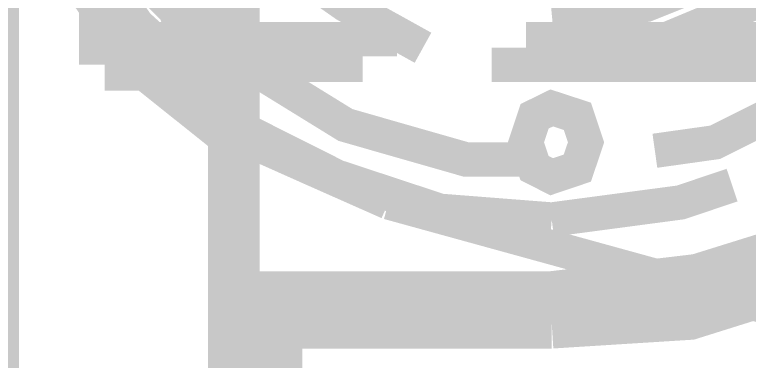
# Model space of a CAD drawing. Extents: x 0.1 to 11.6, y 0.3 to 16.2.
# Drawn here: x 8.0309 to 8.1733, y 8.7292 to 8.7964 of the extents above; entities that cross this region are included whole.
import ezdxf

# ---------------------------------------------------------------- set-up
doc = ezdxf.new("R2010")
doc.units = 0
doc.header["$MEASUREMENT"] = 0

msp = doc.modelspace()

# ---------------------------------------------------------------- linework, layer by layer
at = {"color": 0}
for points, const_width in [([(8.02669, 5.91667), (8.02669, 9.22835)], 0.01), ([(8.13499, 8.73665), (8.16499, 8.74001), (8.19168, 8.74832), (8.21669, 8.76497), (8.23665, 8.785), (8.25331, 8.81), (8.26167, 8.83664), (8.26497, 8.86664), (8.26167, 8.89501), (8.25331, 8.92165), (8.23665, 8.94667), (8.21669, 8.96832), (8.19168, 8.98335), (8.16499, 8.99333), (8.13499, 8.99669)], 0.01), ([(8.13499, 8.74164), (8.16336, 8.74501), (8.19, 8.75331), (8.21332, 8.76833), (8.23335, 8.78836), (8.24832, 8.81168), (8.25667, 8.83832), (8.25999, 8.86664), (8.25667, 8.89333), (8.24832, 8.91997), (8.23335, 8.94336), (8.21332, 8.96332), (8.19, 8.97835), (8.16336, 8.98833), (8.13499, 8.99001)], 0.01), ([(8.02669, 8.86664), (8.02832, 8.84), (8.03836, 8.815), (8.05333, 8.79335), (8.07335, 8.77501)], 0.01), ([(8.03668, 8.86664), (8.03836, 8.84332), (8.04665, 8.82335), (8.05832, 8.80333), (8.07335, 8.78836)], 0.01), ([(8.02669, 8.845), (8.03331, 8.81999), (8.04833, 8.79833)], 0.01), ([(8.07335, 8.83501), (8.07335, 8.74164)], 0.01), ([(8.07167, 8.81668), (8.07835, 8.81), (8.095, 8.79833), (8.11003, 8.78999)], 0.00667), ([(8.13499, 8.79665), (8.15332, 8.79833), (8.16997, 8.80501), (8.18001, 8.81332)], 0.00667), ([(8.04833, 8.80003), (8.04833, 8.79833)], 0.01), ([(8.13336, 8.78668), (8.15332, 8.78999), (8.17333, 8.79833), (8.17833, 8.80165)], 0.00667), ([(8.04833, 8.78668), (8.04833, 8.79833)], 0.01), ([(8.04833, 8.79833), (8.05664, 8.78668)], 0.00667), ([(8.04833, 8.79167), (8.10499, 8.79167)], 0.00667), ([(8.12999, 8.79167), (8.18164, 8.79167)], 0.00667), ([(8.155, 8.77001), (8.16667, 8.77165), (8.19, 8.78331), (8.19997, 8.79167)], 0.00667), ([(8.06, 8.78668), (8.04833, 8.78668)], 0.01), ([(8.05664, 8.78668), (8.07335, 8.77333)], 0.01), ([(8.07335, 8.78836), (8.095, 8.77501), (8.11833, 8.76833), (8.12999, 8.76833)], 0.00667), ([(8.09831, 8.78668), (8.06, 8.78668)], 0.00667), ([(8.17503, 8.78668), (8.12332, 8.78668)], 0.00667), ([(8.13499, 8.73665), (8.16168, 8.73833), (8.18832, 8.74669), (8.21164, 8.75999), (8.23167, 8.77832)], 0.01), ([(8.07335, 8.77501), (8.09332, 8.76497), (8.11333, 8.75836), (8.13499, 8.75667)], 0.00667), ([(8.07335, 8.77333), (8.08832, 8.76665), (8.10335, 8.75999)], 0.00667), ([(8.13499, 8.75667), (8.16, 8.75999), (8.16997, 8.76335)], 0.00667), ([(8.10335, 8.75999), (8.16997, 8.74164)], 0.00667), ([(8.07335, 8.73665), (8.07335, 8.74164)], 0.01), ([(8.07335, 8.74164), (8.13499, 8.74164)], 0.01), ([(8.16997, 8.74164), (8.17165, 8.74164)], 0.01), ([(8.16997, 8.74164), (8.19835, 8.73335)], 0.00667), ([(8.07335, 7.86165), (8.07335, 8.73665)], 0.01), ([(8.07335, 8.73665), (8.13499, 8.73665)], 0.01), ([(8.08165, 7.86165), (8.08165, 8.73665)], 0.01)]:
    msp.add_lwpolyline(points, dxfattribs=dict(at, const_width=const_width))
at = {"color": 0, "const_width": 0.00667}
for points in [[(8.06836, 8.79167), (8.07335, 8.79335), (8.07497, 8.79833), (8.07335, 8.80165), (8.06836, 8.80501), (8.06332, 8.80165), (8.06168, 8.79833), (8.06332, 8.79335), (8.06836, 8.79167)], [(8.13499, 8.76497), (8.13997, 8.76665), (8.14165, 8.77165), (8.13997, 8.77669), (8.13499, 8.77832), (8.13167, 8.77669), (8.12999, 8.77165), (8.13167, 8.76665), (8.13499, 8.76497)]]:
    msp.add_lwpolyline(points, close=True, dxfattribs=at)

doc.saveas('drawing.dxf')
